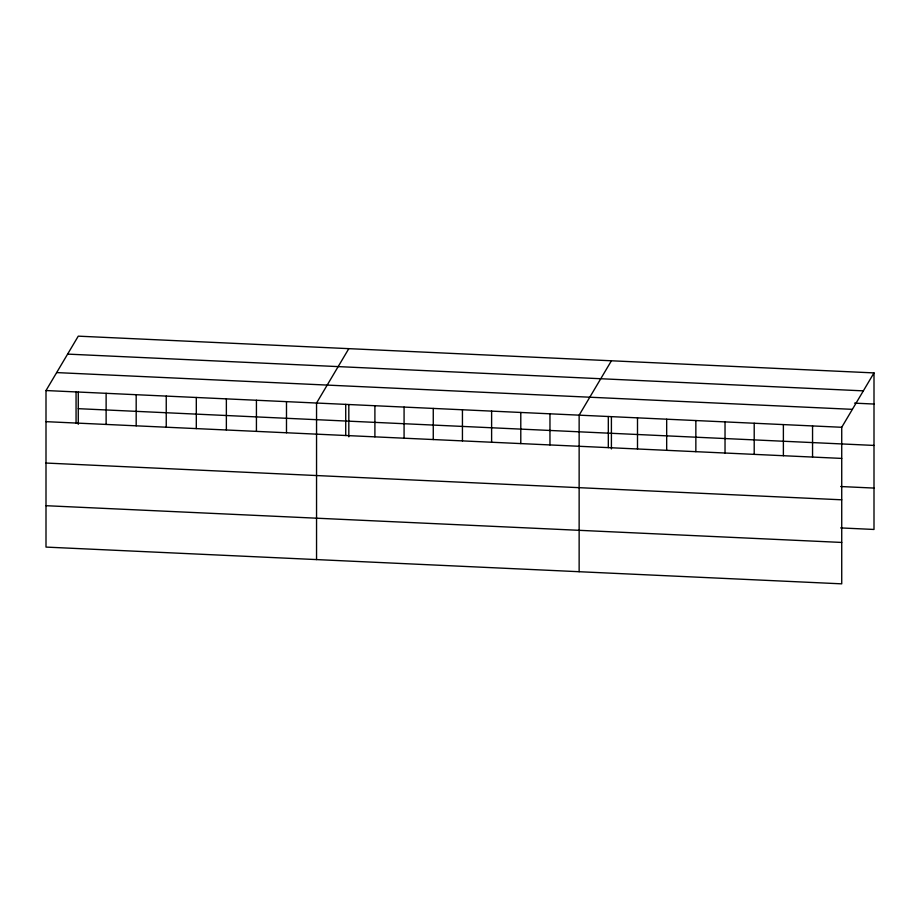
<?xml version="1.0" encoding="UTF-8"?>
<svg xmlns="http://www.w3.org/2000/svg" width="920" height="920" viewBox="0 0 920 920"><rect width="100%" height="100%" fill="white"/><g stroke="black" fill="none" stroke-linecap="round" stroke-linejoin="round"><path stroke-width="1.38" d="M874 372.91L841.731 427.282L841.731 583.843L46 547.089L46 390.54L78.269 336.156L874 372.91L874 529.46L840.65 527.919M348.818 348.657L316.549 403.029L316.549 559.578M611.409 360.789L579.14 415.161L579.14 571.711M67.62 354.108L863.351 390.862M854.553 403.144L874 404.041M56.649 372.588L852.38 409.342M46 390.54L841.731 427.282M78.269 408.675L874 445.429M46 421.659L841.731 458.413M840.65 486.53L874 488.072M46 463.047L841.731 499.801M46 505.701L841.731 542.443M812.555 425.937L812.555 457.067M783.38 424.591L783.38 455.722M754.204 423.246L754.204 454.376M725.029 421.9L725.029 453.019M695.853 420.555L695.853 451.674M666.678 419.198L666.678 450.328M637.502 417.853L637.502 448.983M611.409 416.748L611.409 448.937M608.315 416.507L608.315 447.637M549.964 413.816L549.964 444.935M520.789 412.459L520.789 443.589M491.613 411.113L491.613 442.244M462.438 409.768L462.438 440.898M433.262 408.422L433.262 439.553M404.075 407.077L404.075 438.196M374.9 405.731L374.9 436.85M348.818 404.616L348.818 436.816M345.724 404.374L345.724 435.505M286.488 401.637L286.488 432.768M256.427 400.257L256.427 431.376M226.366 398.866L226.366 429.996M196.305 397.474L196.305 428.605M166.244 396.094L166.244 427.213M136.183 394.703L136.183 425.834M106.122 393.311L106.122 424.442M78.269 392.127L78.269 424.315M76.061 391.92L76.061 423.05"/></g></svg>
